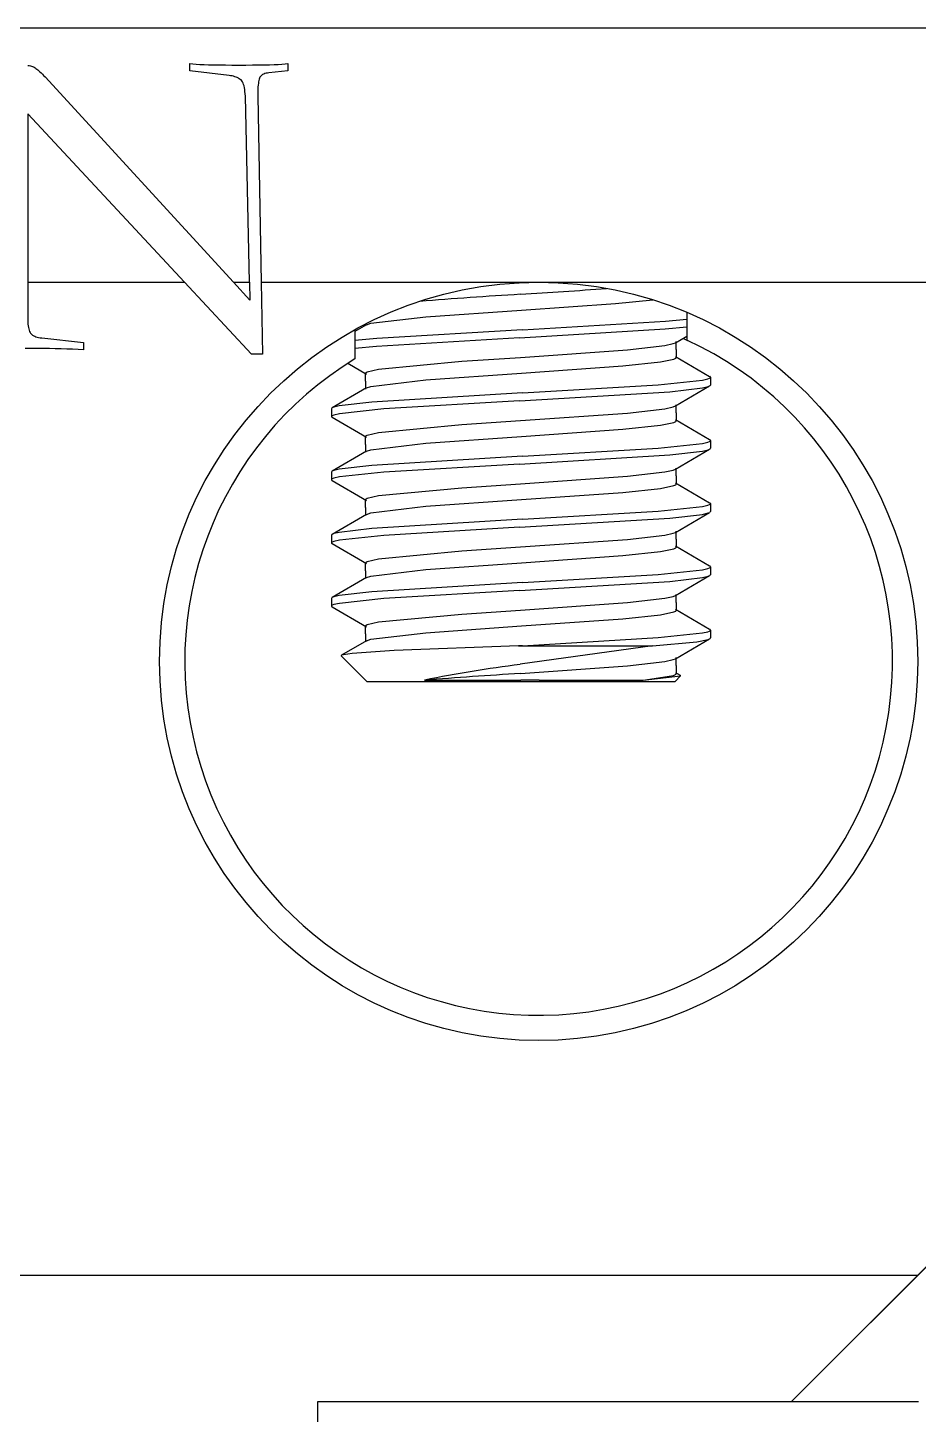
# Model space of a CAD drawing. Header units: millimetres. Extents: x -210 to 210, y -148 to 148.
# Drawn here: x -33.03 to -25.99, y -64.47 to -53.5 of the extents above; entities that cross this region are included whole.
import ezdxf

# ---------------------------------------------------------------- set-up
doc = ezdxf.new("R2010")
doc.units = ezdxf.units.MM
doc.layers.get('0').update_dxf_attribs({"lineweight": 18})

msp = doc.modelspace()

# ---------------------------------------------------------------- linework, layer by layer
at = {"color": 7, "lineweight": 30}
msp.add_line((-57.491, -53.504), (-23.991, -53.504), dxfattribs=at)
at = {"color": 7, "lineweight": 30, "ltscale": 0.000278346}
msp.add_line((-33.033, -53.802), (-33.022, -53.803), dxfattribs=at)
at = {"color": 7, "lineweight": 30, "ltscale": 0.000258068}
msp.add_line((-33.022, -53.803), (-33.012, -53.805), dxfattribs=at)
at = {"color": 7, "lineweight": 30, "ltscale": 0.000238378}
msp.add_line((-33.012, -53.805), (-33.003, -53.808), dxfattribs=at)
at = {"color": 7, "lineweight": 30, "ltscale": 0.000218895}
msp.add_line((-33.003, -53.808), (-32.995, -53.81), dxfattribs=at)
at = {"color": 7, "lineweight": 30, "ltscale": 0.000201185}
msp.add_line((-32.995, -53.81), (-32.987, -53.813), dxfattribs=at)
at = {"color": 7, "lineweight": 30, "ltscale": 0.000184778}
msp.add_line((-32.987, -53.813), (-32.981, -53.817), dxfattribs=at)
at = {"color": 7, "lineweight": 30, "ltscale": 0.000186693}
msp.add_line((-32.981, -53.817), (-32.974, -53.821), dxfattribs=at)
at = {"color": 7, "lineweight": 30, "ltscale": 0.000207742}
msp.add_line((-32.974, -53.821), (-32.968, -53.826), dxfattribs=at)
at = {"color": 7, "lineweight": 30, "ltscale": 0.000228703}
msp.add_line((-32.968, -53.826), (-32.96, -53.831), dxfattribs=at)
at = {"color": 7, "lineweight": 30, "ltscale": 0.000249882}
msp.add_line((-32.96, -53.831), (-32.953, -53.837), dxfattribs=at)
at = {"color": 7, "lineweight": 30, "ltscale": 0.000271889}
msp.add_line((-32.953, -53.837), (-32.944, -53.845), dxfattribs=at)
at = {"color": 7, "lineweight": 30, "ltscale": 0.0002932}
msp.add_line((-32.944, -53.845), (-32.936, -53.853), dxfattribs=at)
at = {"color": 7, "lineweight": 30, "ltscale": 0.000315962}
msp.add_line((-32.936, -53.853), (-32.927, -53.861), dxfattribs=at)
at = {"color": 7, "lineweight": 30, "ltscale": 0.000337447}
msp.add_line((-32.927, -53.861), (-32.917, -53.871), dxfattribs=at)
at = {"color": 7, "lineweight": 30, "ltscale": 0.001435}
for p, q in [((-31.749, -53.846), (-31.749, -53.788)), ((-30.974, -53.788), (-30.974, -53.846)), ((-32.591, -55.994), (-32.591, -56.051))]:
    msp.add_line(p, q, dxfattribs=at)
at = {"color": 7, "lineweight": 30, "ltscale": 0.00055169}
for p, q in [((-31.749, -53.788), (-31.727, -53.79)), ((-30.996, -53.79), (-30.974, -53.788))]:
    msp.add_line(p, q, dxfattribs=at)
at = {"color": 7, "lineweight": 30, "ltscale": 0.007764}
msp.add_line((-31.44, -53.881), (-31.749, -53.846), dxfattribs=at)
at = {"color": 7, "lineweight": 30, "ltscale": 0.000643249}
for p, q in [((-31.727, -53.79), (-31.701, -53.792)), ((-31.021, -53.792), (-30.996, -53.79))]:
    msp.add_line(p, q, dxfattribs=at)
at = {"color": 7, "lineweight": 30, "ltscale": 0.000736584}
for p, q in [((-31.701, -53.792), (-31.672, -53.794)), ((-31.051, -53.794), (-31.021, -53.792))]:
    msp.add_line(p, q, dxfattribs=at)
at = {"color": 7, "lineweight": 30, "ltscale": 0.000829295}
for p, q in [((-31.672, -53.794), (-31.638, -53.795)), ((-31.084, -53.795), (-31.051, -53.794))]:
    msp.add_line(p, q, dxfattribs=at)
at = {"color": 7, "lineweight": 30, "ltscale": 0.000922105}
for p, q in [((-31.638, -53.795), (-31.602, -53.796)), ((-31.121, -53.796), (-31.084, -53.795))]:
    msp.add_line(p, q, dxfattribs=at)
at = {"color": 7, "lineweight": 30, "ltscale": 0.001016}
for p, q in [((-31.602, -53.796), (-31.561, -53.797)), ((-31.161, -53.797), (-31.121, -53.796))]:
    msp.add_line(p, q, dxfattribs=at)
at = {"color": 7, "lineweight": 30, "ltscale": 0.001108}
for p, q in [((-31.561, -53.797), (-31.517, -53.798)), ((-31.206, -53.798), (-31.161, -53.797))]:
    msp.add_line(p, q, dxfattribs=at)
at = {"color": 7, "lineweight": 30, "ltscale": 0.001202}
for p, q in [((-31.517, -53.798), (-31.469, -53.798)), ((-31.254, -53.798), (-31.206, -53.798))]:
    msp.add_line(p, q, dxfattribs=at)
at = {"color": 7, "lineweight": 30, "ltscale": 0.001295}
for p, q in [((-31.469, -53.798), (-31.417, -53.799)), ((-31.306, -53.799), (-31.254, -53.798))]:
    msp.add_line(p, q, dxfattribs=at)
at = {"color": 7, "lineweight": 30, "ltscale": 0.001388}
for p, q in [((-31.417, -53.799), (-31.361, -53.799)), ((-31.361, -53.799), (-31.306, -53.799))]:
    msp.add_line(p, q, dxfattribs=at)
at = {"color": 7, "lineweight": 30, "ltscale": 0.000276115}
msp.add_line((-31.136, -53.862), (-31.147, -53.864), dxfattribs=at)
at = {"color": 7, "lineweight": 30, "ltscale": 0.000296095}
msp.add_line((-31.124, -53.86), (-31.136, -53.862), dxfattribs=at)
at = {"color": 7, "lineweight": 30, "ltscale": 0.003784}
msp.add_line((-30.974, -53.846), (-31.124, -53.86), dxfattribs=at)
at = {"color": 7, "lineweight": 30, "ltscale": 0.000359989}
msp.add_line((-32.917, -53.871), (-32.907, -53.881), dxfattribs=at)
at = {"color": 7, "lineweight": 30, "ltscale": 0.000382213}
msp.add_line((-32.907, -53.881), (-32.896, -53.892), dxfattribs=at)
at = {"color": 7, "lineweight": 30, "ltscale": 0.055116}
msp.add_line((-32.896, -53.892), (-31.406, -55.517), dxfattribs=at)
at = {"color": 7, "lineweight": 30, "ltscale": 0.000317019}
msp.add_line((-31.428, -53.883), (-31.44, -53.881), dxfattribs=at)
at = {"color": 7, "lineweight": 30, "ltscale": 0.000302068}
msp.add_line((-31.416, -53.885), (-31.428, -53.883), dxfattribs=at)
at = {"color": 7, "lineweight": 30, "ltscale": 0.000286944}
msp.add_line((-31.404, -53.888), (-31.416, -53.885), dxfattribs=at)
at = {"color": 7, "lineweight": 30, "ltscale": 0.000273317}
msp.add_line((-31.394, -53.891), (-31.404, -53.888), dxfattribs=at)
at = {"color": 7, "lineweight": 30, "ltscale": 0.000260451}
msp.add_line((-31.384, -53.894), (-31.394, -53.891), dxfattribs=at)
at = {"color": 7, "lineweight": 30, "ltscale": 0.000247809}
msp.add_line((-31.375, -53.898), (-31.384, -53.894), dxfattribs=at)
at = {"color": 7, "lineweight": 30, "ltscale": 0.000237047}
msp.add_line((-31.366, -53.902), (-31.375, -53.898), dxfattribs=at)
at = {"color": 7, "lineweight": 30, "ltscale": 0.000227439}
msp.add_line((-31.359, -53.907), (-31.366, -53.902), dxfattribs=at)
at = {"color": 7, "lineweight": 30, "ltscale": 0.00021871}
msp.add_line((-31.352, -53.912), (-31.359, -53.907), dxfattribs=at)
at = {"color": 7, "lineweight": 30, "ltscale": 0.000212094}
msp.add_line((-31.345, -53.917), (-31.352, -53.912), dxfattribs=at)
at = {"color": 7, "lineweight": 30, "ltscale": 0.000217422}
msp.add_line((-31.339, -53.924), (-31.345, -53.917), dxfattribs=at)
at = {"color": 7, "lineweight": 30, "ltscale": 0.000237311}
msp.add_line((-31.334, -53.932), (-31.339, -53.924), dxfattribs=at)
at = {"color": 7, "lineweight": 30, "ltscale": 0.000261707}
msp.add_line((-31.329, -53.941), (-31.334, -53.932), dxfattribs=at)
at = {"color": 7, "lineweight": 30, "ltscale": 0.000288988}
msp.add_line((-31.325, -53.952), (-31.329, -53.941), dxfattribs=at)
at = {"color": 7, "lineweight": 30, "ltscale": 0.00031865}
msp.add_line((-31.321, -53.964), (-31.325, -53.952), dxfattribs=at)
at = {"color": 7, "lineweight": 30, "ltscale": 0.000349428}
msp.add_line((-31.318, -53.978), (-31.321, -53.964), dxfattribs=at)
at = {"color": 7, "lineweight": 30, "ltscale": 0.000377396}
msp.add_line((-31.21, -53.957), (-31.211, -53.972), dxfattribs=at)
at = {"color": 7, "lineweight": 30, "ltscale": 0.000412573}
msp.add_line((-31.211, -53.972), (-31.211, -53.988), dxfattribs=at)
at = {"color": 7, "lineweight": 30, "ltscale": 0.000342276}
msp.add_line((-31.208, -53.943), (-31.21, -53.957), dxfattribs=at)
at = {"color": 7, "lineweight": 30, "ltscale": 0.000307465}
msp.add_line((-31.207, -53.931), (-31.208, -53.943), dxfattribs=at)
at = {"color": 7, "lineweight": 30, "ltscale": 0.00027347}
msp.add_line((-31.205, -53.92), (-31.207, -53.931), dxfattribs=at)
at = {"color": 7, "lineweight": 30, "ltscale": 0.000240182}
msp.add_line((-31.202, -53.911), (-31.205, -53.92), dxfattribs=at)
at = {"color": 7, "lineweight": 30, "ltscale": 0.000208515}
msp.add_line((-31.2, -53.903), (-31.202, -53.911), dxfattribs=at)
at = {"color": 7, "lineweight": 30, "ltscale": 0.000191259}
msp.add_line((-31.196, -53.896), (-31.2, -53.903), dxfattribs=at)
at = {"color": 7, "lineweight": 30, "ltscale": 0.000190499}
msp.add_line((-31.192, -53.89), (-31.196, -53.896), dxfattribs=at)
at = {"color": 7, "lineweight": 30, "ltscale": 0.00019389}
msp.add_line((-31.187, -53.884), (-31.192, -53.89), dxfattribs=at)
at = {"color": 7, "lineweight": 30, "ltscale": 0.000200475}
msp.add_line((-31.181, -53.879), (-31.187, -53.884), dxfattribs=at)
at = {"color": 7, "lineweight": 30, "ltscale": 0.000210343}
msp.add_line((-31.174, -53.874), (-31.181, -53.879), dxfattribs=at)
at = {"color": 7, "lineweight": 30, "ltscale": 0.000223655}
msp.add_line((-31.166, -53.87), (-31.174, -53.874), dxfattribs=at)
at = {"color": 7, "lineweight": 30, "ltscale": 0.00023959}
msp.add_line((-31.157, -53.867), (-31.166, -53.87), dxfattribs=at)
at = {"color": 7, "lineweight": 30, "ltscale": 0.000256653}
msp.add_line((-31.147, -53.864), (-31.157, -53.867), dxfattribs=at)
at = {"color": 7, "lineweight": 30, "ltscale": 0.000382185}
msp.add_line((-31.316, -53.993), (-31.318, -53.978), dxfattribs=at)
at = {"color": 7, "lineweight": 30, "ltscale": 0.000415714}
msp.add_line((-31.314, -54.009), (-31.316, -53.993), dxfattribs=at)
at = {"color": 7, "lineweight": 30, "ltscale": 0.000450037}
msp.add_line((-31.312, -54.027), (-31.314, -54.009), dxfattribs=at)
at = {"color": 7, "lineweight": 30, "ltscale": 0.0004847}
msp.add_line((-31.311, -54.046), (-31.312, -54.027), dxfattribs=at)
at = {"color": 7, "lineweight": 30, "ltscale": 0.036779}
msp.add_line((-31.278, -55.517), (-31.311, -54.046), dxfattribs=at)
at = {"color": 7, "lineweight": 30, "ltscale": 0.000448441}
msp.add_line((-31.211, -53.988), (-31.211, -54.006), dxfattribs=at)
at = {"color": 7, "lineweight": 30, "ltscale": 0.000484297}
msp.add_line((-31.211, -54.006), (-31.211, -54.026), dxfattribs=at)
at = {"color": 7, "lineweight": 30, "ltscale": 0.000520105}
msp.add_line((-31.211, -54.026), (-31.211, -54.046), dxfattribs=at)
at = {"color": 7, "lineweight": 30, "ltscale": 0.036775}
msp.add_line((-31.211, -54.046), (-31.185, -55.517), dxfattribs=at)
at = {"color": 7, "lineweight": 30, "ltscale": 0.045484}
msp.add_line((-31.792, -55.517), (-33.033, -54.186), dxfattribs=at)
at = {"color": 7, "lineweight": 30, "ltscale": 0.033272}
msp.add_line((-33.033, -54.186), (-33.033, -55.517), dxfattribs=at)
at = {"color": 7, "lineweight": 30, "ltscale": 0.031013}
msp.add_line((-33.033, -55.517), (-31.792, -55.517), dxfattribs=at)
at = {"color": 7, "lineweight": 30, "ltscale": 0.00708}
msp.add_line((-33.033, -55.517), (-33.033, -55.8), dxfattribs=at)
at = {"color": 7, "lineweight": 30, "ltscale": 0.019485}
msp.add_line((-31.792, -55.517), (-31.261, -56.087), dxfattribs=at)
at = {"color": 7, "lineweight": 30, "ltscale": 0.00486}
msp.add_line((-31.406, -55.517), (-31.275, -55.66), dxfattribs=at)
at = {"color": 7, "lineweight": 30, "ltscale": 0.003205}
msp.add_line((-31.406, -55.517), (-31.278, -55.517), dxfattribs=at)
at = {"color": 7, "lineweight": 30, "ltscale": 0.003583}
msp.add_line((-31.278, -55.517), (-31.275, -55.66), dxfattribs=at)
at = {"color": 7, "lineweight": 30, "ltscale": 0.054878}
msp.add_line((-31.185, -55.517), (-28.99, -55.517), dxfattribs=at)
at = {"color": 7, "lineweight": 30, "ltscale": 0.014255}
msp.add_line((-31.185, -55.517), (-31.175, -56.087), dxfattribs=at)
at = {"color": 7, "lineweight": 30, "ltscale": 0.124953}
msp.add_line((-28.99, -55.517), (-23.991, -55.517), dxfattribs=at)
at = {"color": 7, "lineweight": 30, "ltscale": 0.000433764}
msp.add_line((-33.033, -55.8), (-33.032, -55.818), dxfattribs=at)
at = {"color": 7, "lineweight": 30, "ltscale": 0.000404134}
msp.add_line((-33.032, -55.818), (-33.032, -55.834), dxfattribs=at)
at = {"color": 7, "lineweight": 30, "ltscale": 0.000375364}
msp.add_line((-33.032, -55.834), (-33.031, -55.849), dxfattribs=at)
at = {"color": 7, "lineweight": 30, "ltscale": 0.005468}
msp.add_line((-27.817, -55.756), (-27.817, -55.975), dxfattribs=at)
at = {"color": 7, "lineweight": 30, "ltscale": 0.000346869}
msp.add_line((-33.031, -55.849), (-33.029, -55.863), dxfattribs=at)
at = {"color": 7, "lineweight": 30, "ltscale": 0.000318855}
msp.add_line((-33.029, -55.863), (-33.027, -55.875), dxfattribs=at)
at = {"color": 7, "lineweight": 30, "ltscale": 0.000291698}
msp.add_line((-33.027, -55.875), (-33.025, -55.887), dxfattribs=at)
at = {"color": 7, "lineweight": 30, "ltscale": 0.000265415}
msp.add_line((-33.025, -55.887), (-33.022, -55.897), dxfattribs=at)
at = {"color": 7, "lineweight": 30, "ltscale": 0.000240413}
msp.add_line((-33.022, -55.897), (-33.019, -55.906), dxfattribs=at)
at = {"color": 7, "lineweight": 30, "ltscale": 0.000216767}
msp.add_line((-33.019, -55.906), (-33.015, -55.914), dxfattribs=at)
at = {"color": 7, "lineweight": 30, "ltscale": 0.000196441}
msp.add_line((-33.015, -55.914), (-33.011, -55.92), dxfattribs=at)
at = {"color": 7, "lineweight": 30, "ltscale": 0.000188741}
msp.add_line((-33.011, -55.92), (-33.006, -55.926), dxfattribs=at)
at = {"color": 7, "lineweight": 30, "ltscale": 0.000196445}
msp.add_line((-33.006, -55.926), (-33.001, -55.932), dxfattribs=at)
at = {"color": 7, "lineweight": 30, "ltscale": 0.000206377}
msp.add_line((-33.001, -55.932), (-32.994, -55.937), dxfattribs=at)
at = {"color": 7, "lineweight": 30, "ltscale": 0.000219756}
msp.add_line((-32.994, -55.937), (-32.986, -55.941), dxfattribs=at)
at = {"color": 7, "lineweight": 30, "ltscale": 0.000235156}
msp.add_line((-32.986, -55.941), (-32.978, -55.945), dxfattribs=at)
at = {"color": 7, "lineweight": 30, "ltscale": 0.000251746}
msp.add_line((-32.978, -55.945), (-32.969, -55.949), dxfattribs=at)
at = {"color": 7, "lineweight": 30, "ltscale": 0.002653}
for p, q in [((-30.352, -55.854), (-30.444, -55.907)), ((-27.908, -55.996), (-27.817, -55.943))]:
    msp.add_line(p, q, dxfattribs=at)
at = {"color": 7, "lineweight": 30, "ltscale": 0.005781}
msp.add_line((-30.444, -55.893), (-30.444, -56.124), dxfattribs=at)
at = {"color": 7, "lineweight": 30, "ltscale": 0.001229}
msp.add_line((-33.005, -56.041), (-33.054, -56.041), dxfattribs=at)
at = {"color": 7, "lineweight": 30, "ltscale": 0.001214}
msp.add_line((-32.956, -56.041), (-33.005, -56.041), dxfattribs=at)
at = {"color": 7, "lineweight": 30, "ltscale": 0.000270494}
msp.add_line((-32.969, -55.949), (-32.958, -55.952), dxfattribs=at)
at = {"color": 7, "lineweight": 30, "ltscale": 0.000289684}
msp.add_line((-32.958, -55.952), (-32.947, -55.954), dxfattribs=at)
at = {"color": 7, "lineweight": 30, "ltscale": 0.001197}
msp.add_line((-32.909, -56.042), (-32.956, -56.041), dxfattribs=at)
at = {"color": 7, "lineweight": 30, "ltscale": 0.000309814}
msp.add_line((-32.947, -55.954), (-32.935, -55.956), dxfattribs=at)
at = {"color": 7, "lineweight": 30, "ltscale": 0.000332202}
msp.add_line((-32.935, -55.956), (-32.921, -55.958), dxfattribs=at)
at = {"color": 7, "lineweight": 30, "ltscale": 0.008298}
msp.add_line((-32.921, -55.958), (-32.591, -55.994), dxfattribs=at)
at = {"color": 7, "lineweight": 30, "ltscale": 0.001181}
msp.add_line((-32.861, -56.042), (-32.909, -56.042), dxfattribs=at)
at = {"color": 7, "lineweight": 30, "ltscale": 0.001165}
msp.add_line((-32.815, -56.043), (-32.861, -56.042), dxfattribs=at)
at = {"color": 7, "lineweight": 30, "ltscale": 0.001149}
msp.add_line((-32.769, -56.045), (-32.815, -56.043), dxfattribs=at)
at = {"color": 7, "lineweight": 30, "ltscale": 0.001134}
msp.add_line((-32.724, -56.046), (-32.769, -56.045), dxfattribs=at)
at = {"color": 7, "lineweight": 30, "ltscale": 0.001117}
msp.add_line((-32.679, -56.048), (-32.724, -56.046), dxfattribs=at)
at = {"color": 7, "lineweight": 30, "ltscale": 0.001101}
msp.add_line((-32.635, -56.049), (-32.679, -56.048), dxfattribs=at)
at = {"color": 7, "lineweight": 30, "ltscale": 0.001085}
msp.add_line((-32.591, -56.051), (-32.635, -56.049), dxfattribs=at)
at = {"color": 7, "lineweight": 30, "ltscale": 0.001566}
for p, q in [((-27.901, -56.05), (-27.901, -55.987)), ((-27.901, -56.05), (-27.901, -56.112)), ((-30.36, -56.3), (-30.36, -56.237)), ((-30.36, -56.3), (-30.36, -56.362)), ((-27.901, -56.55), (-27.901, -56.487)), ((-27.901, -56.55), (-27.901, -56.612)), ((-30.36, -56.8), (-30.36, -56.737)), ((-30.36, -56.8), (-30.36, -56.862)), ((-27.901, -57.05), (-27.901, -56.987)), ((-27.901, -57.05), (-27.901, -57.112)), ((-30.36, -57.3), (-30.36, -57.237)), ((-30.36, -57.3), (-30.36, -57.362)), ((-27.901, -57.55), (-27.901, -57.487)), ((-27.901, -57.55), (-27.901, -57.612)), ((-30.36, -57.8), (-30.36, -57.737)), ((-30.36, -57.8), (-30.36, -57.862)), ((-27.901, -58.05), (-27.901, -57.987)), ((-27.901, -58.05), (-27.901, -58.112)), ((-30.36, -58.3), (-30.36, -58.237)), ((-30.36, -58.3), (-30.36, -58.362)), ((-27.901, -58.55), (-27.901, -58.487)), ((-27.901, -58.55), (-27.901, -58.612))]:
    msp.add_line(p, q, dxfattribs=at)
at = {"color": 7, "lineweight": 30, "ltscale": 0.000991745}
msp.add_line((-27.848, -55.961), (-27.811, -55.977), dxfattribs=at)
at = {"color": 7, "lineweight": 30, "ltscale": 0.002152}
msp.add_line((-31.175, -56.087), (-31.261, -56.087), dxfattribs=at)
at = {"color": 7, "lineweight": 30, "ltscale": 0.004292}
msp.add_line((-30.352, -56.246), (-30.5, -56.16), dxfattribs=at)
at = {"color": 7, "lineweight": 30, "ltscale": 0.007863}
for p, q in [((-27.908, -56.104), (-27.637, -56.262)), ((-30.352, -56.354), (-30.624, -56.512)), ((-27.908, -56.496), (-27.637, -56.338)), ((-30.352, -56.746), (-30.624, -56.588)), ((-27.908, -56.604), (-27.637, -56.762)), ((-30.352, -56.854), (-30.624, -57.012)), ((-27.908, -56.996), (-27.637, -56.838)), ((-30.352, -57.246), (-30.624, -57.088)), ((-27.908, -57.104), (-27.637, -57.262)), ((-30.352, -57.354), (-30.624, -57.512)), ((-27.908, -57.496), (-27.637, -57.338)), ((-30.352, -57.746), (-30.624, -57.588)), ((-27.908, -57.604), (-27.637, -57.762)), ((-30.352, -57.854), (-30.624, -58.012)), ((-27.908, -57.996), (-27.637, -57.838)), ((-30.352, -58.246), (-30.624, -58.088)), ((-27.908, -58.104), (-27.637, -58.262)), ((-27.908, -58.496), (-27.637, -58.338))]:
    msp.add_line(p, q, dxfattribs=at)
at = {"color": 7, "lineweight": 30, "ltscale": 0.001549}
for p, q in [((-27.63, -56.269), (-27.63, -56.331)), ((-30.63, -56.519), (-30.63, -56.581)), ((-27.63, -56.769), (-27.63, -56.831)), ((-30.63, -57.019), (-30.63, -57.081)), ((-27.63, -57.269), (-27.63, -57.331)), ((-30.63, -57.519), (-30.63, -57.581)), ((-27.63, -57.769), (-27.63, -57.831)), ((-30.63, -58.019), (-30.63, -58.081)), ((-27.63, -58.269), (-27.63, -58.331))]:
    msp.add_line(p, q, dxfattribs=at)
at = {"color": 7, "lineweight": 30, "ltscale": 0.005722}
msp.add_line((-30.352, -58.354), (-30.55, -58.469), dxfattribs=at)
at = {"color": 7, "lineweight": 30, "ltscale": 0.000748732}
msp.add_line((-29.119, -58.393), (-29.149, -58.395), dxfattribs=at)
at = {"color": 7, "lineweight": 30, "ltscale": 0.02646}
msp.add_line((-29.149, -58.395), (-28.09, -58.395), dxfattribs=at)
at = {"color": 7, "lineweight": 30, "ltscale": 0.026431}
msp.add_line((-28.09, -58.395), (-29.137, -58.54), dxfattribs=at)
at = {"color": 7, "lineweight": 30, "ltscale": 0.007121}
msp.add_line((-30.552, -58.473), (-30.35, -58.675), dxfattribs=at)
at = {"color": 7, "lineweight": 30, "ltscale": 0.061}
msp.add_line((-30.35, -58.675), (-27.91, -58.675), dxfattribs=at)
at = {"color": 7, "lineweight": 30, "ltscale": 0.019052}
msp.add_line((-29.893, -58.665), (-29.131, -58.665), dxfattribs=at)
at = {"color": 7, "lineweight": 30, "ltscale": 0.003625}
msp.add_line((-28.986, -58.665), (-29.131, -58.665), dxfattribs=at)
at = {"color": 7, "lineweight": 30, "ltscale": 0.020555}
msp.add_line((-28.986, -58.665), (-28.163, -58.665), dxfattribs=at)
at = {"color": 7, "lineweight": 30, "ltscale": 0.007453}
msp.add_line((-28.163, -58.665), (-27.867, -58.632), dxfattribs=at)
at = {"color": 7, "lineweight": 30, "ltscale": 0.001519}
msp.add_line((-27.867, -58.632), (-27.91, -58.675), dxfattribs=at)
at = {"color": 7, "lineweight": 30, "ltscale": 0.001135}
msp.add_line((-27.908, -58.604), (-27.869, -58.626), dxfattribs=at)
at = {"color": 7, "lineweight": 30, "ltscale": 0.141421}
msp.add_line((-26.991, -64.375), (-22.991, -60.375), dxfattribs=at)
at = {"color": 7, "lineweight": 30, "ltscale": 0.070711}
msp.add_line((-25.991, -63.375), (-23.991, -61.375), dxfattribs=at)
at = {"color": 7, "lineweight": 30, "ltscale": 0.18125}
msp.add_line((-25.991, -63.375), (-33.241, -63.375), dxfattribs=at)
at = {"color": 7, "lineweight": 30, "ltscale": 0.035355}
msp.add_line((-26.991, -64.375), (-25.991, -63.375), dxfattribs=at)
at = {"color": 7, "lineweight": 30, "ltscale": 0.09375}
msp.add_line((-26.991, -64.375), (-30.741, -64.375), dxfattribs=at)
msp.add_line((-26.991, -64.375), (-30.741, -64.375), dxfattribs=at)
at = {"color": 7, "lineweight": 30, "ltscale": 0.005}
msp.add_line((-30.741, -64.375), (-30.741, -64.575), dxfattribs=at)
at = {"color": 7, "lineweight": 30, "ltscale": 0.025224}
msp.add_line((-25.983, -64.375), (-26.991, -64.375), dxfattribs=at)
at = {"color": 7, "lineweight": 30}
for points in [[(-29.127, -55.737), (-28.382, -55.685), (-28.086, -55.657)], [(-30.352, -55.854), (-30.318, -55.842), (-29.882, -55.79), (-29.127, -55.737)], [(-29.119, -55.893), (-27.987, -55.825), (-27.817, -55.809)], [(-29.119, -55.893), (-30.27, -55.963), (-30.444, -55.979)], [(-29.142, -55.956), (-27.99, -55.887), (-27.817, -55.871)], [(-29.142, -55.956), (-30.273, -56.025), (-30.444, -56.041)], [(-29.134, -56.112), (-28.288, -56.052), (-27.991, -56.018), (-27.926, -56.003), (-27.908, -55.996)], [(-30.36, -56.237), (-30.358, -56.233), (-30.356, -56.231), (-30.348, -56.226), (-30.258, -56.205), (-29.598, -56.143), (-29.134, -56.112)], [(-29.127, -56.237), (-28.323, -56.18), (-28.025, -56.148), (-27.92, -56.126), (-27.905, -56.119), (-27.901, -56.115), (-27.901, -56.112)], [(-30.352, -56.354), (-30.318, -56.342), (-29.882, -56.29), (-29.127, -56.237)], [(-29.119, -56.393), (-28.045, -56.329), (-27.693, -56.292), (-27.65, -56.282), (-27.637, -56.277), (-27.632, -56.273), (-27.631, -56.271), (-27.63, -56.269)], [(-29.142, -56.456), (-27.951, -56.384), (-27.693, -56.354), (-27.649, -56.343), (-27.637, -56.338)], [(-29.142, -56.456), (-30.216, -56.52), (-30.567, -56.558), (-30.61, -56.568), (-30.623, -56.573), (-30.628, -56.576), (-30.629, -56.578), (-30.63, -56.581)], [(-29.119, -56.393), (-30.309, -56.466), (-30.568, -56.496), (-30.612, -56.506), (-30.624, -56.512)], [(-29.134, -56.612), (-28.288, -56.552), (-27.991, -56.518), (-27.926, -56.503), (-27.908, -56.496)], [(-30.36, -56.737), (-30.358, -56.733), (-30.356, -56.731), (-30.348, -56.726), (-30.258, -56.705), (-29.598, -56.643), (-29.134, -56.612)], [(-29.127, -56.737), (-28.323, -56.68), (-28.025, -56.648), (-27.92, -56.626), (-27.905, -56.619), (-27.901, -56.615), (-27.901, -56.612)], [(-30.352, -56.854), (-30.318, -56.842), (-29.882, -56.79), (-29.127, -56.737)], [(-29.119, -56.893), (-28.045, -56.829), (-27.693, -56.792), (-27.65, -56.782), (-27.637, -56.777), (-27.632, -56.773), (-27.631, -56.771), (-27.63, -56.769)], [(-29.119, -56.893), (-30.309, -56.966), (-30.568, -56.996), (-30.612, -57.006), (-30.624, -57.012)], [(-29.142, -56.956), (-27.951, -56.884), (-27.693, -56.854), (-27.649, -56.843), (-27.637, -56.838)], [(-29.142, -56.956), (-30.216, -57.02), (-30.567, -57.058), (-30.61, -57.068), (-30.623, -57.073), (-30.628, -57.076), (-30.629, -57.078), (-30.63, -57.081)], [(-29.134, -57.112), (-28.288, -57.052), (-27.991, -57.018), (-27.926, -57.003), (-27.908, -56.996)], [(-30.36, -57.237), (-30.358, -57.233), (-30.356, -57.231), (-30.348, -57.226), (-30.258, -57.205), (-29.598, -57.143), (-29.134, -57.112)], [(-29.127, -57.237), (-28.323, -57.18), (-28.025, -57.148), (-27.92, -57.126), (-27.905, -57.119), (-27.901, -57.115), (-27.901, -57.112)], [(-30.352, -57.354), (-30.318, -57.342), (-29.882, -57.29), (-29.127, -57.237)], [(-29.142, -57.456), (-27.951, -57.384), (-27.693, -57.354), (-27.649, -57.343), (-27.637, -57.338)], [(-29.119, -57.393), (-28.045, -57.329), (-27.693, -57.292), (-27.65, -57.282), (-27.637, -57.277), (-27.632, -57.273), (-27.631, -57.271), (-27.63, -57.269)], [(-29.142, -57.456), (-30.216, -57.52), (-30.567, -57.558), (-30.61, -57.568), (-30.623, -57.573), (-30.628, -57.576), (-30.629, -57.578), (-30.63, -57.581)], [(-29.119, -57.393), (-30.309, -57.466), (-30.568, -57.496), (-30.612, -57.506), (-30.624, -57.512)], [(-29.134, -57.612), (-28.288, -57.552), (-27.991, -57.518), (-27.926, -57.503), (-27.908, -57.496)], [(-30.36, -57.737), (-30.358, -57.733), (-30.356, -57.731), (-30.348, -57.726), (-30.258, -57.705), (-29.598, -57.643), (-29.134, -57.612)], [(-29.127, -57.737), (-28.323, -57.68), (-28.025, -57.648), (-27.92, -57.626), (-27.905, -57.619), (-27.901, -57.615), (-27.901, -57.612)], [(-30.352, -57.854), (-30.318, -57.842), (-29.882, -57.79), (-29.127, -57.737)], [(-29.119, -57.893), (-28.045, -57.829), (-27.693, -57.792), (-27.65, -57.782), (-27.637, -57.777), (-27.632, -57.773), (-27.631, -57.771), (-27.63, -57.769)], [(-29.119, -57.893), (-30.309, -57.966), (-30.568, -57.996), (-30.612, -58.006), (-30.624, -58.012)], [(-29.142, -57.956), (-27.951, -57.884), (-27.693, -57.854), (-27.649, -57.843), (-27.637, -57.838)], [(-29.142, -57.956), (-30.216, -58.02), (-30.567, -58.058), (-30.61, -58.068), (-30.623, -58.073), (-30.628, -58.076), (-30.629, -58.078), (-30.63, -58.081)], [(-29.134, -58.112), (-28.288, -58.052), (-27.991, -58.018), (-27.926, -58.003), (-27.908, -57.996)], [(-30.36, -58.237), (-30.358, -58.233), (-30.356, -58.231), (-30.348, -58.226), (-30.258, -58.205), (-29.598, -58.143), (-29.134, -58.112)], [(-29.127, -58.237), (-28.323, -58.18), (-28.025, -58.148), (-27.92, -58.126), (-27.905, -58.119), (-27.901, -58.115), (-27.901, -58.112)], [(-30.352, -58.354), (-30.318, -58.342), (-29.882, -58.29), (-29.127, -58.237)], [(-29.119, -58.393), (-28.045, -58.329), (-27.693, -58.292), (-27.65, -58.282), (-27.637, -58.277), (-27.632, -58.273), (-27.631, -58.271), (-27.63, -58.269)], [(-28.09, -58.395), (-27.739, -58.361), (-27.649, -58.343), (-27.637, -58.338)], [(-29.149, -58.395), (-30.133, -58.432), (-30.466, -58.454), (-30.535, -58.464), (-30.55, -58.469)], [(-29.134, -58.612), (-28.288, -58.552), (-27.991, -58.518), (-27.926, -58.503), (-27.908, -58.496)], [(-28.163, -58.665), (-27.924, -58.628), (-27.908, -58.621), (-27.903, -58.618), (-27.901, -58.614), (-27.901, -58.612)]]:
    msp.add_lwpolyline(points, dxfattribs=at)
msp.add_circle((-28.99, -58.517), 3, dxfattribs=at)
for centre, radius, start, end in [((-26.641, -97.033), 41.495, 93.4435, 94.5471), ((-32.509, -1.075), 54.642, 273.5419, 274.2581), ((-28.99, -58.517), 2.8, 121.2899, 65.2329), ((-27.64, -56.271), 0.0102, 13.6946, 70.1526), ((-27.64, -56.328), 0.0102, 289.8474, 346.3054), ((-30.62, -56.521), 0.0102, 109.8474, 166.3054), ((-30.62, -56.578), 0.0102, 193.6946, 250.1526), ((-27.64, -56.771), 0.0102, 13.6946, 70.1526), ((-27.64, -56.828), 0.0102, 289.8474, 346.3054), ((-30.62, -57.021), 0.0102, 109.8474, 166.3054), ((-30.62, -57.078), 0.0102, 193.6946, 250.1526), ((-27.64, -57.271), 0.0102, 13.6946, 70.1526), ((-27.64, -57.328), 0.0102, 289.8474, 346.3054), ((-30.62, -57.521), 0.0102, 109.8474, 166.3054), ((-30.62, -57.578), 0.0102, 193.6946, 250.1526), ((-27.64, -57.771), 0.0102, 13.6946, 70.1526), ((-27.64, -57.828), 0.0102, 289.8474, 346.3054), ((-30.62, -58.021), 0.0102, 109.8474, 166.3054), ((-30.62, -58.078), 0.0102, 193.6946, 250.1526), ((-27.64, -58.271), 0.0102, 13.6946, 70.1526), ((-27.64, -58.328), 0.0102, 289.856, 346.3131), ((-30.549, -58.472), 0.00289, 96.9377, 221.1561), ((-27.843, -68.815), 10.355, 97.1785, 101.4164), ((-26.401, -103.533), 45.003, 93.4815, 94.4506), ((-27.87, -58.63), 0.00324, 318.7379, 82.952)]:
    msp.add_arc(centre, radius, start, end, dxfattribs=at)

doc.saveas('drawing.dxf')
